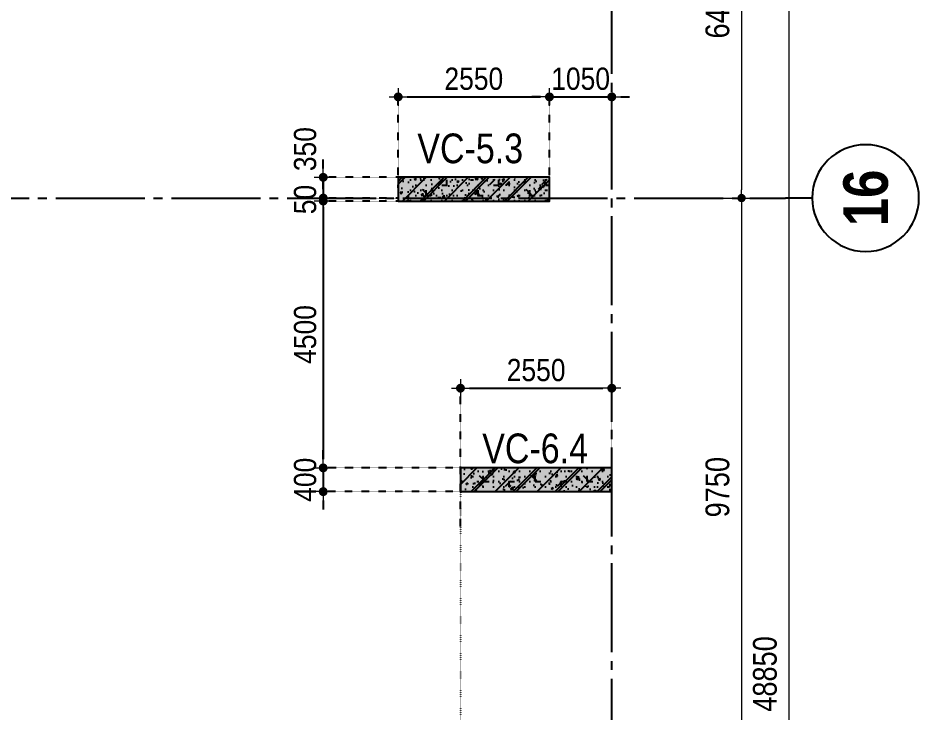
# Model space of a CAD drawing. Header units: millimetres. Extents: x -3973692 to -2843767, y 592734 to 838475.
# Drawn here: x -3258953 to -3243767, y 633748 to 645467 of the extents above; entities that cross this region are included whole.
import ezdxf
from ezdxf.enums import TextEntityAlignment as Align

# ---------------------------------------------------------------- set-up
doc = ezdxf.new("R2010")
doc.units = ezdxf.units.MM
doc.header["$MEASUREMENT"] = 0
doc.header["$PDMODE"] = 3
doc.header["$PDSIZE"] = -20
for name, pattern in [('CHG_XX_Luoi truc-Block C$0$MB_Luoi truc-150-TWC$0$Center101', [13, 10, -1, 1, -1]), ('DIVIDE2', [15.87499999999999, 6.349999999999998, -3.174999999999998, 0, -3.174999999999998, 0, -3.174999999999998]), ('DOT2', [0.125, 0, -0.125]), ('HIDDEN5', [2.8375, 1.25, -1.5875])]:
    doc.linetypes.add(name, pattern=pattern)
doc.layers.get('0').update_dxf_attribs({"lineweight": 9})
doc.layers.get('Defpoints').update_dxf_attribs({"color": 10, "lineweight": 0})
for name, color, linetype, lineweight in [("'S_General_Dim_1", 1, 'Continuous', 18), ("'S_General_Divide_3 Intermediate", 3, 'DIVIDE2', 40), ('CHG_XX_Cot_Block C-T2-3$0$Dim 200', 1, 'Continuous', 5), ('CHG_XX_Luoi truc-Block C$0$Dim 200', 1, 'Continuous', 5), ('TEXT', 7, 'Continuous', 15)]:
    doc.layers.add(name, color=color, linetype=linetype, lineweight=lineweight)
for name, color, linetype in [('CHG_XX_Cot_Block C-T2-3$0$mb_cot tang 4-8 twc$0$Concrete Hatch', 218, 'Continuous'), ('CHG_XX_Cot_Block C-T2-3$0$mb_cot tang 4-8 twc$0$Concrete Line', 6, 'Continuous'), ('CHG_XX_Cot_Block C-T2-3$0$mb_cot tang 4-8 twc$0$Concrete Solid', 216, 'Continuous'), ('CHG_XX_Luoi truc-Block C$0$MB_Luoi truc-150-TWC$0$Grid', 34, 'Continuous'), ('CHG_XX_Luoi truc-Block C$0$MB_Luoi truc-150-TWC$0$Grid Line', 251, 'CHG_XX_Luoi truc-Block C$0$MB_Luoi truc-150-TWC$0$Center101'), ('dim', 1, 'Continuous')]:
    doc.layers.add(name, color=color, linetype=linetype)
doc.styles.add('arial', font='arial.ttf', dxfattribs={"width": 0.85})
doc.styles.add('CHG_XX_Luoi truc-Block C$0$MB_Luoi truc-150-TWC$0$Grid A-F$0$VNI-HelveCB', font='')
doc.styles.add('CHG_XX_Luoi truc-Block C$0$Star-HelCon', font='')
doc.styles.add('TTP-HelCon', font='')
doc.styles.get('CHG_XX_Luoi truc-Block C$0$MB_Luoi truc-150-TWC$0$Grid A-F$0$VNI-HelveCB').set_extended_font_data('VNI-Helve-Condense', bold=True)
doc.styles.get('CHG_XX_Luoi truc-Block C$0$Star-HelCon').set_extended_font_data('VNI-Helve-Condense')
doc.styles.get('TTP-HelCon').set_extended_font_data('VNI-Helve-Condense')
doc.dimstyles.new('150', dxfattribs={"dimscale": 150, "dimtxt": 2.5, "dimasz": 1, "dimexe": 0, "dimexo": 0, "dimgap": 0.75, "dimtad": 1, "dimdec": 0, "dimzin": 9, "dimdsep": 46, "dimtxsty": 'arial', "dimblk1": 'DIMDOT', "dimblk2": 'DIMDOT', "dimsah": 1, "dimcen": 2, "dimdle": 3, "dimclre": 8, "dimclrt": 2, "dimadec": 0, "dimazin": 0, "dimtfac": 1, "dimtdec": 0, "dimtix": 1, "dimtmove": 2, "dimatfit": 3, "dimldrblk": 'DIMPIJL', "dimfxl": 1, "dimtvp": 1.8, "dimtolj": 1, "dimtzin": 0, "dimarcsym": 0})
doc.dimstyles.new('CHG_XX_Luoi truc-Block C$0$Dim 200', dxfattribs={"dimscale": 200, "dimtxt": 2, "dimasz": 0.7, "dimexe": 1, "dimexo": 1, "dimgap": 1, "dimtad": 1, "dimdec": 0, "dimzin": 12, "dimdsep": 46, "dimtxsty": 'CHG_XX_Luoi truc-Block C$0$Star-HelCon', "dimblk": 'CHG_XX_Luoi truc-Block C$0$_Dot', "dimcen": 1, "dimclrd": 256, "dimclre": 256, "dimclrt": 3, "dimadec": 0, "dimazin": 0, "dimtfac": 1, "dimtdec": 0, "dimtix": 1, "dimtmove": 2, "dimatfit": 3, "dimldrblk": 'CHG_XX_Luoi truc-Block C$0$HTT Arrow 30', "dimfxl": 1, "dimtolj": 1, "dimtzin": 0, "dimarcsym": 0})

# ---------------------------------------------------------------- blocks, each defined once
blk = doc.blocks.new('CHG_XX_Luoi truc-Block C$0$_Dot')
at = {"color": 0, "linetype": 'ByBlock', "lineweight": -2}
blk.add_line((-0.5, 0), (-1, 0), dxfattribs=at)
at = {"color": 0, "linetype": 'ByBlock', "const_width": 0.5}
blk.add_lwpolyline([(-0.25, 0, 1), (0.25, 0, 1)], format="xyb", close=True, dxfattribs=at)
blk = doc.blocks.new('*D3090')
at = {"layer": 'CHG_XX_Luoi truc-Block C$0$Dim 200', "lineweight": -2, "transparency": 16777216}
for p, q in [((8067039.849096898, 987243.81453865), (8068331.040285542, 987243.81453865)), ((8068131.040285542, 987103.81453865), (8068131.040285542, 980983.81453865)), ((8067459.727833977, 980843.81453865), (8068331.040285542, 980843.81453865))]:
    blk.add_line(p, q, dxfattribs=at)
at = {"layer": 'Defpoints', "color": 0, "transparency": 16777216}
for p in [(8066839.849096898, 987243.81453865), (8067259.727833977, 980843.81453865), (8068131.040285542, 980843.81453865)]:
    blk.add_point(p, dxfattribs=at)
at = {"layer": 'CHG_XX_Luoi truc-Block C$0$Dim 200', "lineweight": -2, "transparency": 16777216, "xscale": 140, "yscale": 140, "zscale": 140}
for p, rotation in [((8068131.040285542, 987243.81453865), 90), ((8068131.040285542, 980843.81453865), 270)]:
    blk.add_blockref('CHG_XX_Luoi truc-Block C$0$_Dot', p, dxfattribs=dict(at, rotation=rotation))
at = {"layer": 'CHG_XX_Luoi truc-Block C$0$Dim 200', "color": 3, "transparency": 16777216, "insert": (8067726.773618875, 984043.8145386513), "char_height": 400, "attachment_point": 5, "rotation": 90, "style": 'CHG_XX_Luoi truc-Block C$0$Star-HelCon'}
blk.add_mtext('\\A1;6400', dxfattribs=at)
blk = doc.blocks.new('CHG_XX_Luoi truc-Block C$0$HTT Arrow 30')
blk.add_hatch(color=256).paths.add_polyline_path([(-2.5, 0.3750000000000002), (-2.5, -0.3749999999999998), (0, 0)])
at = {"color": 0, "linetype": 'ByBlock', "lineweight": -2}
for p, q in [((0, 0), (-2.5, 0.3750000000000002)), ((-2.5, -0.3749999999999998), (-2.5, 0.3750000000000002)), ((0, 0), (-2.5, -0.3749999999999998))]:
    blk.add_line(p, q, dxfattribs=at)
blk = doc.blocks.new('*D3091')
at = {"layer": 'CHG_XX_Luoi truc-Block C$0$Dim 200', "lineweight": -2, "transparency": 16777216}
for p, q in [((8067459.727833977, 980843.81453865), (8068331.040285542, 980843.81453865)), ((8068131.040285542, 980703.81453865), (8068131.040285542, 971233.81453865)), ((8067792.275641939, 971093.81453865), (8068331.040285542, 971093.81453865))]:
    blk.add_line(p, q, dxfattribs=at)
at = {"layer": 'Defpoints', "color": 0, "transparency": 16777216}
for p in [(8067259.727833977, 980843.81453865), (8067592.275641939, 971093.81453865), (8068131.040285542, 971093.81453865)]:
    blk.add_point(p, dxfattribs=at)
at = {"layer": 'CHG_XX_Luoi truc-Block C$0$Dim 200', "lineweight": -2, "transparency": 16777216, "xscale": 140, "yscale": 140, "zscale": 140}
for p, rotation in [((8068131.040285542, 980843.81453865), 90), ((8068131.040285542, 971093.81453865), 270)]:
    blk.add_blockref('CHG_XX_Luoi truc-Block C$0$_Dot', p, dxfattribs=dict(at, rotation=rotation))
at = {"layer": 'CHG_XX_Luoi truc-Block C$0$Dim 200', "color": 3, "transparency": 16777216, "insert": (8067726.773618875, 975968.8145386513), "char_height": 400, "attachment_point": 5, "rotation": 90, "style": 'CHG_XX_Luoi truc-Block C$0$Star-HelCon'}
blk.add_mtext('\\A1;9750', dxfattribs=at)
blk = doc.blocks.new('*D3094')
at = {"layer": 'CHG_XX_Luoi truc-Block C$0$Dim 200', "lineweight": -2, "transparency": 16777216}
for p, q in [((8067886.504521646, 997243.8145386504), (8069130.539711094, 997243.8145386504)), ((8068930.539711094, 997103.8145386504), (8068930.539711094, 948533.81453865)), ((8067886.504521646, 948393.81453865), (8069130.539711094, 948393.81453865))]:
    blk.add_line(p, q, dxfattribs=at)
at = {"layer": 'Defpoints', "color": 0, "transparency": 16777216}
for p in [(8067686.504521646, 997243.8145386504), (8067686.504521646, 948393.81453865), (8068930.539711094, 948393.81453865)]:
    blk.add_point(p, dxfattribs=at)
at = {"layer": 'CHG_XX_Luoi truc-Block C$0$Dim 200', "lineweight": -2, "transparency": 16777216, "xscale": 140, "yscale": 140, "zscale": 140}
for p, rotation in [((8068930.539711094, 997243.8145386504), 90), ((8068930.539711094, 948393.81453865), 270)]:
    blk.add_blockref('CHG_XX_Luoi truc-Block C$0$_Dot', p, dxfattribs=dict(at, rotation=rotation))
at = {"layer": 'CHG_XX_Luoi truc-Block C$0$Dim 200', "color": 3, "transparency": 16777216, "insert": (8068526.273044428, 972818.8145386515), "char_height": 400, "attachment_point": 5, "rotation": 90, "style": 'CHG_XX_Luoi truc-Block C$0$Star-HelCon'}
blk.add_mtext('\\A1;48850', dxfattribs=at)
blk = doc.blocks.new('*U3101')
at = {"layer": 'CHG_XX_Luoi truc-Block C$0$MB_Luoi truc-150-TWC$0$Grid', "lineweight": -2}
blk.add_line((0, 449), (0, 446), dxfattribs=at)
blk.add_circle((0, 455), 6, dxfattribs=at)
at = {"layer": 'CHG_XX_Luoi truc-Block C$0$MB_Luoi truc-150-TWC$0$Grid Line'}
blk.add_line((0, 0), (0, 446), dxfattribs=at)
at = {"layer": 'CHG_XX_Luoi truc-Block C$0$MB_Luoi truc-150-TWC$0$Grid', "lineweight": -2, "style": 'CHG_XX_Luoi truc-Block C$0$MB_Luoi truc-150-TWC$0$Grid A-F$0$VNI-HelveCB'}
for tag, p in [('GRIDSUB', (0, 455)), ('GRID', (0, -9))]:
    blk.add_attdef(tag, text='', height=5, dxfattribs=at).set_placement(p, align=Align.MIDDLE)
blk = doc.blocks.new('*U3102')
at = {"layer": 'CHG_XX_Luoi truc-Block C$0$MB_Luoi truc-150-TWC$0$Grid Line'}
blk.add_line((0, 0), (0, 360), dxfattribs=at)
at = {"layer": 'CHG_XX_Luoi truc-Block C$0$MB_Luoi truc-150-TWC$0$Grid', "lineweight": -2, "style": 'CHG_XX_Luoi truc-Block C$0$MB_Luoi truc-150-TWC$0$Grid A-F$0$VNI-HelveCB'}
for tag, p in [('GRIDSUB', (0, 369)), ('GRID', (0, -9))]:
    blk.add_attdef(tag, text='', height=5, dxfattribs=at).set_placement(p, align=Align.MIDDLE)
blk = doc.blocks.new('*U3075')
at = {"layer": 'CHG_XX_Cot_Block C-T2-3$0$mb_cot tang 4-8 twc$0$Concrete Hatch'}
h = blk.add_hatch(dxfattribs=at)
h.set_pattern_fill('CONCRETE', color=256, scale=50, style=0, pattern_type=2)
h.set_pattern_definition([(45, (1000, -49.99999999991257), (-176.7766952966369, 176.7766952966369), []), (45, (1000, 8.742517820792273e-11), (-353.5533905932737, 353.5533905932738), []), (49.99999999999999, (1000, -49.99999999991257), (358.6300913003767, -31.37606749129755), [37.5, -412.5]), (355, (1000, -49.99999999991257), (-69.3756668065, 376.0960668500059), [30, -330]), (100.4514, (1029.88584, -52.61466999991256), (289.2546908570108, 344.7197710304768), [31.870095, -350.571056]), (46.18420000000001, (1000, 50.00000000008743), (533.6205243128222, -82.75950716450905), [56.25, -618.75]), (96.6356, (1044.4683725, 43.10334650008741), (467.3313527743517, 487.0589354502209), [47.805144, -525.8565]), (351.1842, (1000, 50.00000000008743), (467.3309725668136, 487.0593004626623), [45, -495]), (21, (1050, 25.00000000008743), (298.4535260592309, -201.3094453326694), [37.5, -412.5]), (326.0000000000001, (1050, 25.00000000008743), (121.6576659607909, 362.5750225234265), [30, -330]), (71.4514, (1074.8711165, 8.224197000087429), (420.111314290745, 161.2652483549762), [31.870095, -350.571056]), (37.50000000000001, (1000, -49.99999999991257), (6.079927658645334, 166.4469269156558), [0, -326, 0, -335, 0, -331.25]), (7.499999999999999, (1000, -49.99999999991257), (131.5347687210743, 197.2058559411801), [0, -191, 0, -318.5, 0, -126.25]), (327.5, (888.5, -49.99999999991257), (266.9112180862045, -11.2774358671899), [0, -125, 0, -390, 0, -517.5]), (317.5, (838.5, -49.99999999991257), (291.5930846711931, 50.05249116615882), [0, -162.5, 0, -259, 0, -367.5]), (0, (1175, 125.0000000000874), (0, 875), [87.5, -787.5]), (0, (1437.5, 300.0000000000874), (0, 875), [87.5, -787.5]), (0, (1262.5, 650.0000000000874), (0, 875), [87.5, -350, 87.5, -350]), (90, (1175, 125.0000000000874), (-875, 5.35782974626967e-14), [87.5, -787.5]), (90, (1262.5, 650.0000000000874), (-875, 5.35782974626967e-14), [87.5, -787.5]), (90, (1525, 300.0000000000874), (-875, 5.35782974626967e-14), [87.5, -787.5]), (90, (1700, 562.5000000000874), (-875, 5.35782974626967e-14), [87.5, -787.5]), (135, (1262.5, 125.0000000000874), (-875.016357447105, 8.881784197001252e-14), [123.76, -1113.7]), (135, (1350, 650.0000000000874), (-875.016357447105, 8.881784197001252e-14), [123.76, -1113.7]), (45, (1437.5, 300.0000000000874), (8.881784197001252e-14, 875.016357447105), [123.76, -247.485, 123.76, -742.455]), (0, (825, -49.99999999991257), (87.5, 87.5), [-175, 0])])
h.paths.add_polyline_path([(-750, 200.0000000000873), (-750, -199.9999999999999), (1800, -200), (1800, 200.0000000000873)])
at = {"layer": 'CHG_XX_Cot_Block C-T2-3$0$mb_cot tang 4-8 twc$0$Concrete Solid'}
blk.add_hatch(color=256, dxfattribs=at).paths.add_polyline_path([(-750, 200.0000000000873), (-750, -199.9999999999999), (1800, -200), (1800, 200.0000000000873)])
at = {"layer": 'CHG_XX_Cot_Block C-T2-3$0$mb_cot tang 4-8 twc$0$Concrete Line'}
blk.add_lwpolyline([(-750, 200.0000000000873), (-750, -199.9999999999999), (1800, -200), (1800, 200.0000000000873)], close=True, dxfattribs=at)
blk = doc.blocks.new('*U3074')
at = {"layer": 'CHG_XX_Cot_Block C-T2-3$0$mb_cot tang 4-8 twc$0$Concrete Hatch'}
h = blk.add_hatch(dxfattribs=at)
h.set_pattern_fill('CONCRETE', color=256, scale=50, style=0, pattern_type=2)
h.set_pattern_definition([(45, (1000, 50.00000000000014), (-176.7766952966369, 176.7766952966369), []), (45, (1000, 100.0000000000001), (-353.5533905932737, 353.5533905932738), []), (49.99999999999999, (1000, 50.00000000000014), (358.6300913003767, -31.37606749129755), [37.5, -412.5]), (355, (1000, 50.00000000000014), (-69.3756668065, 376.0960668500059), [30, -330]), (100.4514, (1029.88584, 47.38533000000015), (289.2546908570108, 344.7197710304768), [31.870095, -350.571056]), (46.18420000000001, (1000, 150.0000000000001), (533.6205243128222, -82.75950716450905), [56.25, -618.75]), (96.6356, (1044.4683725, 143.1033465000001), (467.3313527743517, 487.0589354502209), [47.805144, -525.8565]), (351.1842, (1000, 150.0000000000001), (467.3309725668136, 487.0593004626623), [45, -495]), (21, (1050, 125.0000000000001), (298.4535260592309, -201.3094453326694), [37.5, -412.5]), (326.0000000000001, (1050, 125.0000000000001), (121.6576659607909, 362.5750225234265), [30, -330]), (71.4514, (1074.8711165, 108.2241970000001), (420.111314290745, 161.2652483549762), [31.870095, -350.571056]), (37.50000000000001, (1000, 50.00000000000014), (6.079927658645334, 166.4469269156558), [0, -326, 0, -335, 0, -331.25]), (7.499999999999999, (1000, 50.00000000000014), (131.5347687210743, 197.2058559411801), [0, -191, 0, -318.5, 0, -126.25]), (327.5, (888.5, 50.00000000000014), (266.9112180862045, -11.2774358671899), [0, -125, 0, -390, 0, -517.5]), (317.5, (838.5, 50.00000000000014), (291.5930846711931, 50.05249116615882), [0, -162.5, 0, -259, 0, -367.5]), (0, (1175, 225.0000000000001), (0, 875), [87.5, -787.5]), (0, (1437.5, 400.0000000000001), (0, 875), [87.5, -787.5]), (0, (1262.5, 750.0000000000001), (0, 875), [87.5, -350, 87.5, -350]), (90, (1175, 225.0000000000001), (-875, 5.35782974626967e-14), [87.5, -787.5]), (90, (1262.5, 750.0000000000001), (-875, 5.35782974626967e-14), [87.5, -787.5]), (90, (1525, 400.0000000000001), (-875, 5.35782974626967e-14), [87.5, -787.5]), (90, (1700, 662.5000000000001), (-875, 5.35782974626967e-14), [87.5, -787.5]), (135, (1262.5, 225.0000000000001), (-875.016357447105, 8.881784197001252e-14), [123.76, -1113.7]), (135, (1350, 750.0000000000001), (-875.016357447105, 8.881784197001252e-14), [123.76, -1113.7]), (45, (1437.5, 400.0000000000001), (8.881784197001252e-14, 875.016357447105), [123.76, -247.485, 123.76, -742.455]), (0, (825, 50.00000000000014), (87.5, 87.5), [-175, 0])])
h.paths.add_polyline_path([(-750, 250), (-750, -149.9999999999999), (1800, -150), (1800, 250)])
at = {"layer": 'CHG_XX_Cot_Block C-T2-3$0$mb_cot tang 4-8 twc$0$Concrete Solid'}
blk.add_hatch(color=256, dxfattribs=at).paths.add_polyline_path([(-750, 250), (-750, -149.9999999999999), (1800, -150), (1800, 250)])
at = {"layer": 'CHG_XX_Cot_Block C-T2-3$0$mb_cot tang 4-8 twc$0$Concrete Line'}
blk.add_lwpolyline([(-750, 250), (-750, -149.9999999999999), (1800, -150), (1800, 250)], close=True, dxfattribs=at)
blk = doc.blocks.new('c')
at = {"layer": 'TEXT', "color": 3, "style": 'TTP-HelCon'}
for s, p in [('VC-5.3', (-3276.564141830895, 33038.08337647957)), ('VC-6.4', (-2182.91064183088, 27979.27087647957))]:
    blk.add_text(s, height=500, dxfattribs=at).set_placement(p)
blk = doc.blocks.new('DIMDOT')
for p, q in [((1, 0), (-1, 0)), ((0, -1), (0, 1))]:
    blk.add_line(p, q)
at = {"const_width": 0.5}
blk.add_lwpolyline([(-0.25, 0, 1), (0.25, 0, 1)], format="xyb", close=True, dxfattribs=at)
blk = doc.blocks.new('*D1654')
at = {"layer": "'S_General_Dim_1", "color": 0, "lineweight": -2, "transparency": 16777216}
for p, q in [((-3253808.875683933, 642931.01144881), (-3253808.875683933, 643081.01144881)), ((-3253808.875683933, 642781.01144881), (-3253808.875683933, 642431.0114495864)), ((-3253808.875683933, 642281.0114495864), (-3253808.875683933, 642131.0114495864))]:
    blk.add_line(p, q, dxfattribs=at)
at = {"layer": "'S_General_Dim_1", "color": 8, "linetype": 'HIDDEN5', "lineweight": -2, "transparency": 16777216}
for p, q in [((-3252545.198556936, 642781.01144881), (-3253808.875683933, 642781.01144881)), ((-3252545.198556936, 642431.0114495864), (-3253808.875683933, 642431.0114495864))]:
    blk.add_line(p, q, dxfattribs=at)
at = {"layer": 'Defpoints', "color": 0, "transparency": 16777216}
for p in [(-3252545.198556936, 642781.01144881), (-3253808.875683933, 642431.0114495864), (-3252545.198556936, 642431.0114495864)]:
    blk.add_point(p, dxfattribs=at)
at = {"layer": "'S_General_Dim_1", "color": 0, "lineweight": -2, "transparency": 16777216, "xscale": 150, "yscale": 150, "zscale": 150}
for p, rotation in [((-3253808.875683933, 642781.01144881), 270), ((-3253808.875683933, 642431.0114495864), 90)]:
    blk.add_blockref('DIMDOT', p, dxfattribs=dict(at, rotation=rotation))
at = {"layer": "'S_General_Dim_1", "color": 2, "transparency": 16777216, "insert": (-3254112.96845336, 643256.562166906), "char_height": 375, "attachment_point": 5, "rotation": 90, "style": 'arial'}
blk.add_mtext('\\A1;350', dxfattribs=at)
blk = doc.blocks.new('DIMPIJL')
at = {"linetype": 'ByBlock'}
blk.add_solid([(-2.5, 0.4166666666666686), (-2.5, -0.4166666666666686), (0, 0)], dxfattribs=at)
blk = doc.blocks.new('*D1655')
at = {"layer": "'S_General_Dim_1", "color": 8, "linetype": 'HIDDEN5', "lineweight": -2, "transparency": 16777216}
for p, q in [((-3252545.198556936, 642381.01144881), (-3253808.875683935, 642381.01144881)), ((-3252545.198556936, 637881.011449586), (-3253808.875683935, 637881.011449586))]:
    blk.add_line(p, q, dxfattribs=at)
at = {"layer": "'S_General_Dim_1", "color": 0, "lineweight": -2, "transparency": 16777216}
blk.add_line((-3253808.875683935, 642231.01144881), (-3253808.875683935, 638031.011449586), dxfattribs=at)
at = {"layer": 'Defpoints', "color": 0, "transparency": 16777216}
for p in [(-3252545.198556936, 642381.01144881), (-3253808.875683935, 637881.011449586), (-3252545.198556936, 637881.011449586)]:
    blk.add_point(p, dxfattribs=at)
at = {"layer": "'S_General_Dim_1", "color": 0, "lineweight": -2, "transparency": 16777216, "xscale": 150, "yscale": 150, "zscale": 150}
for p, rotation in [((-3253808.875683935, 642381.01144881), 90), ((-3253808.875683935, 637881.011449586), 270)]:
    blk.add_blockref('DIMDOT', p, dxfattribs=dict(at, rotation=rotation))
at = {"layer": "'S_General_Dim_1", "color": 2, "transparency": 16777216, "insert": (-3254112.84055433, 640131.0114491988), "char_height": 375, "attachment_point": 5, "rotation": 90, "style": 'arial'}
blk.add_mtext('\\A1;4500', dxfattribs=at)
blk = doc.blocks.new('*D1656')
at = {"layer": "'S_General_Dim_1", "color": 0, "lineweight": -2, "transparency": 16777216}
for p, q in [((-3253808.875683937, 638031.011449586), (-3253808.875683937, 638181.011449586)), ((-3253808.875683937, 637881.011449586), (-3253808.875683937, 637481.011449586)), ((-3253808.875683937, 637331.011449586), (-3253808.875683937, 637181.011449586))]:
    blk.add_line(p, q, dxfattribs=at)
at = {"layer": "'S_General_Dim_1", "color": 8, "linetype": 'HIDDEN5', "lineweight": -2, "transparency": 16777216}
for p, q in [((-3251495.198556938, 637881.011449586), (-3253808.875683937, 637881.011449586)), ((-3251495.198556938, 637481.011449586), (-3253808.875683937, 637481.011449586))]:
    blk.add_line(p, q, dxfattribs=at)
at = {"layer": 'Defpoints', "color": 0, "transparency": 16777216}
for p in [(-3251495.198556938, 637881.011449586), (-3253808.875683937, 637481.011449586), (-3251495.198556938, 637481.011449586)]:
    blk.add_point(p, dxfattribs=at)
at = {"layer": "'S_General_Dim_1", "color": 0, "lineweight": -2, "transparency": 16777216, "xscale": 150, "yscale": 150, "zscale": 150}
for p, rotation in [((-3253808.875683937, 637881.011449586), 270), ((-3253808.875683937, 637481.011449586), 90)]:
    blk.add_blockref('DIMDOT', p, dxfattribs=dict(at, rotation=rotation))
at = {"layer": "'S_General_Dim_1", "color": 2, "transparency": 16777216, "insert": (-3254112.840554331, 637681.0114495868), "char_height": 375, "attachment_point": 5, "rotation": 90, "style": 'arial'}
blk.add_mtext('\\A1;400', dxfattribs=at)
blk = doc.blocks.new('*D1646')
at = {"layer": "'S_General_Dim_1", "color": 8, "linetype": 'HIDDEN5', "lineweight": -2, "transparency": 16777216}
for p, q in [((-3252545.198553894, 642606.0114488106), (-3252545.198553894, 644136.9586516651)), ((-3249995.198553894, 642606.0114488106), (-3249995.198553894, 644136.9586516651))]:
    blk.add_line(p, q, dxfattribs=at)
at = {"layer": "'S_General_Dim_1", "color": 0, "lineweight": -2, "transparency": 16777216}
blk.add_line((-3252395.198553894, 644136.9586516651), (-3250145.198553894, 644136.9586516651), dxfattribs=at)
at = {"layer": 'Defpoints', "color": 0, "transparency": 16777216}
for p in [(-3249995.198553894, 644136.9586516651), (-3252545.198553894, 642606.0114488106), (-3249995.198553894, 642606.0114488106)]:
    blk.add_point(p, dxfattribs=at)
at = {"layer": "'S_General_Dim_1", "color": 0, "lineweight": -2, "transparency": 16777216, "xscale": 150, "yscale": 150, "zscale": 150, "rotation": 180}
blk.add_blockref('DIMDOT', (-3252545.198553894, 644136.9586516651), dxfattribs=at)
at = {"layer": "'S_General_Dim_1", "color": 0, "lineweight": -2, "transparency": 16777216, "xscale": 150, "yscale": 150, "zscale": 150}
blk.add_blockref('DIMDOT', (-3249995.198553894, 644136.9586516651), dxfattribs=at)
at = {"layer": "'S_General_Dim_1", "color": 2, "transparency": 16777216, "insert": (-3251270.198553894, 644440.9235220607), "char_height": 375, "attachment_point": 5, "style": 'arial'}
blk.add_mtext('\\A1;2550', dxfattribs=at)
blk = doc.blocks.new('*D1647')
at = {"layer": "'S_General_Dim_1", "color": 0, "lineweight": -2, "transparency": 16777216}
for p, q in [((-3250145.198553894, 644136.9586516651), (-3250295.198553894, 644136.9586516651)), ((-3249995.198553894, 644136.9586516651), (-3248945.198556816, 644136.9586516651)), ((-3248795.198556816, 644136.9586516651), (-3248645.198556816, 644136.9586516651))]:
    blk.add_line(p, q, dxfattribs=at)
at = {"layer": "'S_General_Dim_1", "color": 8, "linetype": 'HIDDEN5', "lineweight": -2, "transparency": 16777216}
for p, q in [((-3249995.198553894, 642606.0114488106), (-3249995.198553894, 644136.9586516651)), ((-3248945.198556816, 642606.0114488106), (-3248945.198556816, 644136.9586516651))]:
    blk.add_line(p, q, dxfattribs=at)
at = {"layer": 'Defpoints', "color": 0, "transparency": 16777216}
for p in [(-3248945.198556816, 644136.9586516651), (-3249995.198553894, 642606.0114488106), (-3248945.198556816, 642606.0114488106)]:
    blk.add_point(p, dxfattribs=at)
at = {"layer": "'S_General_Dim_1", "color": 0, "lineweight": -2, "transparency": 16777216, "xscale": 150, "yscale": 150, "zscale": 150}
blk.add_blockref('DIMDOT', (-3249995.198553894, 644136.9586516651), dxfattribs=at)
at = {"layer": "'S_General_Dim_1", "color": 0, "lineweight": -2, "transparency": 16777216, "xscale": 150, "yscale": 150, "zscale": 150, "rotation": 180}
blk.add_blockref('DIMDOT', (-3248945.198556816, 644136.9586516651), dxfattribs=at)
at = {"layer": "'S_General_Dim_1", "color": 2, "transparency": 16777216, "insert": (-3249470.198555355, 644440.9235220607), "char_height": 375, "attachment_point": 5, "style": 'arial'}
blk.add_mtext('\\A1;1050', dxfattribs=at)
blk = doc.blocks.new('*D1648')
at = {"layer": "'S_General_Dim_1", "color": 8, "linetype": 'HIDDEN5', "lineweight": -2, "transparency": 16777216}
for p, q in [((-3251495.198556936, 636894.4774555016), (-3251495.198556936, 639224.9388033454)), ((-3248945.198556816, 636894.4774555016), (-3248945.198556816, 639224.9388033454))]:
    blk.add_line(p, q, dxfattribs=at)
at = {"layer": "'S_General_Dim_1", "color": 0, "lineweight": -2, "transparency": 16777216}
blk.add_line((-3251345.198556936, 639224.9388033454), (-3249095.198556816, 639224.9388033454), dxfattribs=at)
at = {"layer": 'Defpoints', "color": 0, "transparency": 16777216}
for p in [(-3248945.198556816, 639224.9388033454), (-3251495.198556936, 636894.4774555016), (-3248945.198556816, 636894.4774555016)]:
    blk.add_point(p, dxfattribs=at)
at = {"layer": "'S_General_Dim_1", "color": 0, "lineweight": -2, "transparency": 16777216, "xscale": 150, "yscale": 150, "zscale": 150, "rotation": 180}
blk.add_blockref('DIMDOT', (-3251495.198556936, 639224.9388033454), dxfattribs=at)
at = {"layer": "'S_General_Dim_1", "color": 0, "lineweight": -2, "transparency": 16777216, "xscale": 150, "yscale": 150, "zscale": 150}
blk.add_blockref('DIMDOT', (-3248945.198556816, 639224.9388033454), dxfattribs=at)
at = {"layer": "'S_General_Dim_1", "color": 2, "transparency": 16777216, "insert": (-3250220.198556876, 639528.903673741), "char_height": 375, "attachment_point": 5, "style": 'arial'}
blk.add_mtext('\\A1;2550', dxfattribs=at)
blk = doc.blocks.new('*D1722')
at = {"layer": "'S_General_Dim_1", "color": 0, "lineweight": -2, "transparency": 16777216}
for p, q in [((-3253808.875683933, 642581.0114495864), (-3253808.875683933, 642731.0114495864)), ((-3253808.875683933, 642431.0114495864), (-3253808.875683933, 642381.01144881)), ((-3253808.875683933, 642231.01144881), (-3253808.875683933, 642081.01144881))]:
    blk.add_line(p, q, dxfattribs=at)
at = {"layer": "'S_General_Dim_1", "color": 8, "linetype": 'HIDDEN5', "lineweight": -2, "transparency": 16777216}
for p, q in [((-3252545.198556936, 642431.0114495864), (-3253808.875683933, 642431.0114495864)), ((-3252545.198556936, 642381.01144881), (-3253808.875683933, 642381.01144881))]:
    blk.add_line(p, q, dxfattribs=at)
at = {"layer": 'Defpoints', "color": 0, "transparency": 16777216}
for p in [(-3253808.875683933, 642381.01144881), (-3252545.198556936, 642431.0114495864), (-3252545.198556936, 642381.01144881)]:
    blk.add_point(p, dxfattribs=at)
at = {"layer": "'S_General_Dim_1", "color": 0, "lineweight": -2, "transparency": 16777216, "xscale": 150, "yscale": 150, "zscale": 150}
for p, rotation in [((-3253808.875683933, 642431.0114495864), 270), ((-3253808.875683933, 642381.01144881), 90)]:
    blk.add_blockref('DIMDOT', p, dxfattribs=dict(at, rotation=rotation))
at = {"layer": "'S_General_Dim_1", "color": 2, "transparency": 16777216, "insert": (-3254112.840554328, 642406.0114491989), "char_height": 375, "attachment_point": 5, "rotation": 90, "style": 'arial'}
blk.add_mtext('\\A1;50', dxfattribs=at)
blk = doc.blocks.new('CHG_XX_Luoi truc-Block C')
at = {"layer": 'CHG_XX_Luoi truc-Block C$0$MB_Luoi truc-150-TWC$0$Grid', "xscale": 150, "yscale": 150, "zscale": 150}
blk.add_blockref('*U3102', (8065943.477890601, 945886.7127233499), dxfattribs=at)
at = {"layer": 'CHG_XX_Luoi truc-Block C$0$MB_Luoi truc-150-TWC$0$Grid'}
ref = blk.add_blockref('*U3101', (8001971.747213705, 980843.81453865), dxfattribs=dict(at, xscale=-150, yscale=150, zscale=150, rotation=270))
ref.add_attrib('GRIDSUB', '16', dxfattribs={"lineweight": -2, "height": 750, "rotation": 90, "style": 'CHG_XX_Luoi truc-Block C$0$MB_Luoi truc-150-TWC$0$Grid A-F$0$VNI-HelveCB'}).set_placement((8070221.747213705, 980845.81453865), align=Align.MIDDLE)
at = {"layer": 'CHG_XX_Luoi truc-Block C$0$Dim 200'}
for base, p1, p2, picture, middle in [((8068930.539711094, 948393.81453865), (8067686.504521646, 997243.8145386504), (8067686.504521646, 948393.81453865), '*D3094', (8068526.273044428, 972818.8145386515)), ((8068131.040285542, 980843.81453865), (8066839.849096898, 987243.81453865), (8067259.727833977, 980843.81453865), '*D3090', (8067726.773618875, 984043.8145386513)), ((8068131.040285542, 971093.81453865), (8067259.727833977, 980843.81453865), (8067592.275641939, 971093.81453865), '*D3091', (8067726.773618875, 975968.8145386513))]:
    dim = blk.add_linear_dim(base=base, p1=p1, p2=p2, angle=90, dimstyle='CHG_XX_Luoi truc-Block C$0$Dim 200', dxfattribs=at)
    dim.commit()
    dim.dimension.update_dxf_attribs({"geometry": picture, "text_midpoint": middle})
blk = doc.blocks.new('CHG_XX_Cot_Block C-T2-3')
at = {"layer": 'CHG_XX_Cot_Block C-T2-3$0$Dim 200'}
blk.add_blockref('CHG_XX_Luoi truc-Block C', (0, 0), dxfattribs=at)
at = {"layer": 'CHG_XX_Cot_Block C-T2-3$0$mb_cot tang 4-8 twc$0$Concrete Line'}
for name, p in [('*U3074', (8063093.477890482, 980943.8145378736)), ('*U3075', (8064143.477890482, 976093.8145386496))]:
    blk.add_blockref(name, p, dxfattribs=at)

msp = doc.modelspace()

# ---------------------------------------------------------------- linework, layer by layer
at = {"layer": 'dim', "linetype": 'DOT2', "ltscale": 10}
msp.add_line((-3251495.198556936, 637481.0114495858), (-3251495.198556936, 615231.0114495864), dxfattribs=at)

# ---------------------------------------------------------------- block references
at = {"layer": "'S_General_Divide_3 Intermediate"}
msp.add_blockref('CHG_XX_Cot_Block C-T2-3', (-11314888.67644742, -338412.8030890638), dxfattribs=at)
at = {"layer": 'TEXT'}
msp.add_blockref('c', (-3248945.198556816, 609981.0114495861), dxfattribs=at)

# ---------------------------------------------------------------- dimensions: what is measured, and where the dimension line sits
at = {"layer": "'S_General_Dim_1"}
for base, p1, p2, picture, middle in [((-3249995.198553894, 644136.9586516651), (-3252545.198553894, 642606.0114488106), (-3249995.198553894, 642606.0114488106), '*D1646', (-3251270.198553894, 644440.9235220607)), ((-3248945.198556816, 644136.9586516651), (-3249995.198553894, 642606.0114488106), (-3248945.198556816, 642606.0114488106), '*D1647', (-3249470.198555355, 644440.9235220607)), ((-3248945.198556816, 639224.9388033454), (-3251495.198556936, 636894.4774555016), (-3248945.198556816, 636894.4774555016), '*D1648', (-3250220.198556876, 639528.903673741))]:
    dim = msp.add_linear_dim(base=base, p1=p1, p2=p2, dimstyle='150', dxfattribs=at)
    dim.commit()
    dim.dimension.update_dxf_attribs({"geometry": picture, "text_midpoint": middle})
dim = msp.add_linear_dim(base=(-3253808.875683933, 642431.0114495864), p1=(-3252545.198556934, 642781.0114488098), p2=(-3252545.198556934, 642431.0114495861), angle=90, dimstyle='150', dxfattribs=at)
dim.commit()
dim.dimension.update_dxf_attribs({"geometry": '*D1654', "text_midpoint": (-3254112.96845336, 643256.562166906), "dimtype": 160})
for base, p1, p2, picture, middle in [((-3253808.875683933, 642381.01144881), (-3252545.198556934, 642431.0114495861), (-3252545.198556934, 642381.0114488098), '*D1722', (-3254112.840554328, 642406.0114491989)), ((-3253808.875683935, 637881.011449586), (-3252545.198556934, 642381.0114488098), (-3252545.198556934, 637881.0114495858), '*D1655', (-3254112.84055433, 640131.0114491988)), ((-3253808.875683937, 637481.011449586), (-3251495.198556936, 637881.0114495858), (-3251495.198556936, 637481.0114495858), '*D1656', (-3254112.840554331, 637681.0114495868))]:
    dim = msp.add_linear_dim(base=base, p1=p1, p2=p2, angle=90, dimstyle='150', dxfattribs=at)
    dim.commit()
    dim.dimension.update_dxf_attribs({"geometry": picture, "text_midpoint": middle})

doc.saveas('drawing.dxf')
